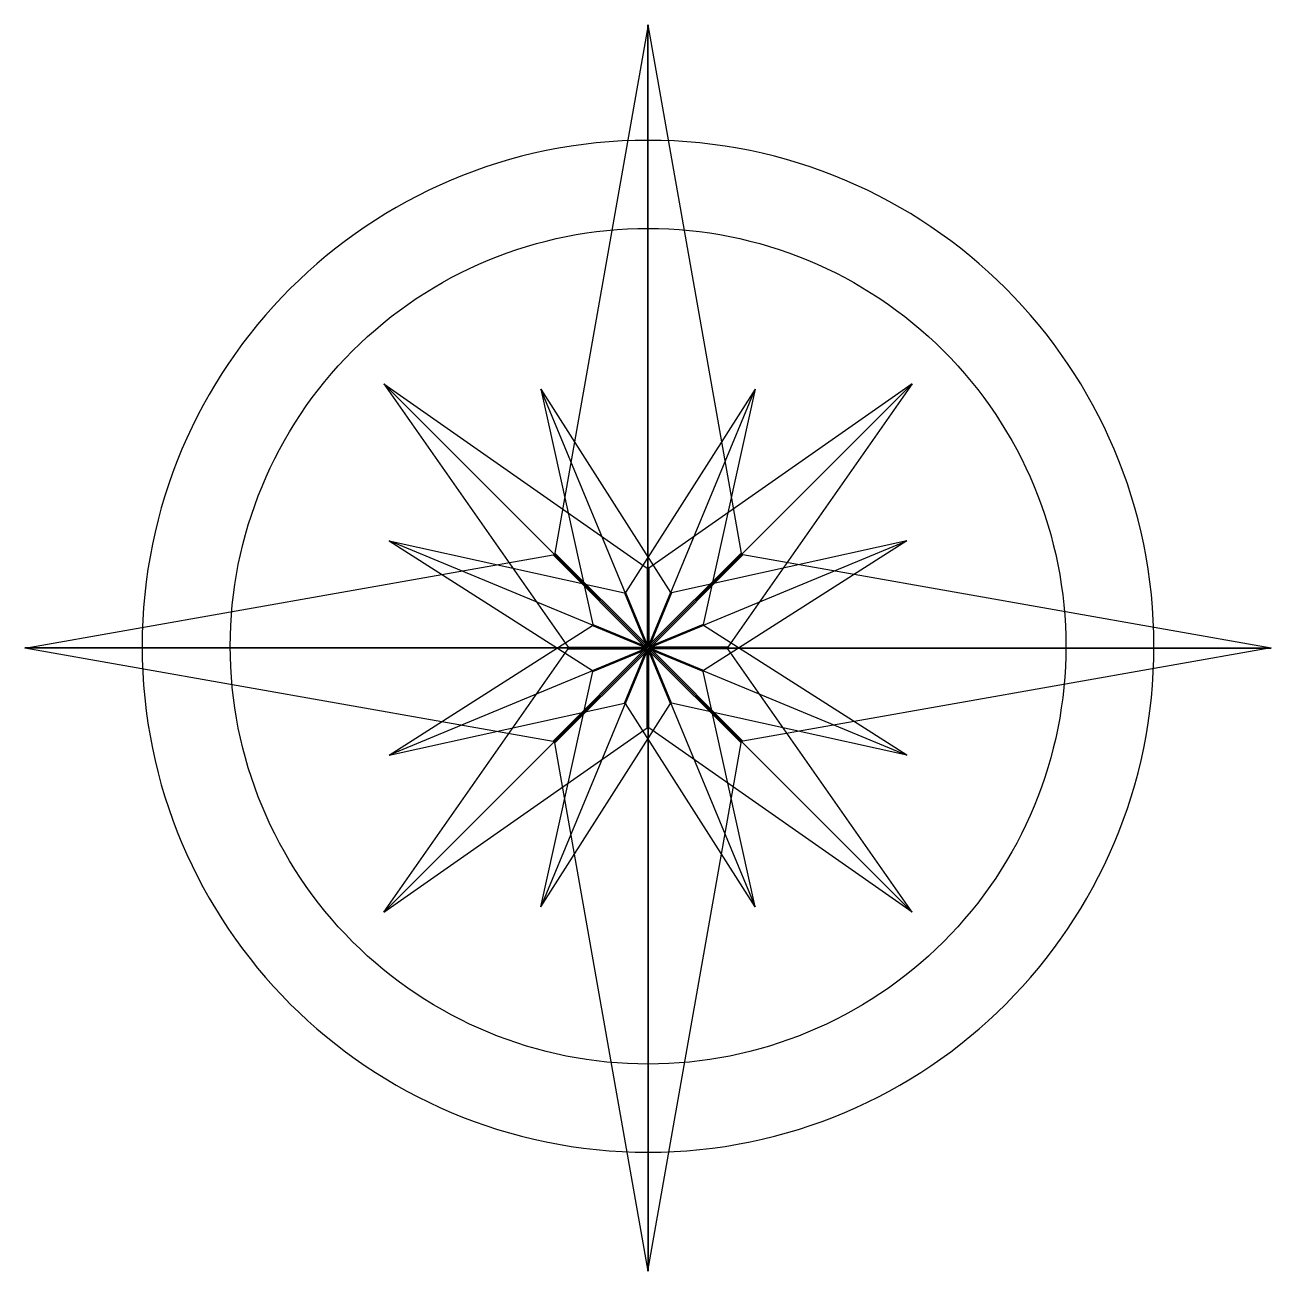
# Model space of a CAD drawing. Header units: millimetres. Extents: x 0 to 456, y 0 to 456.
import ezdxf

# ---------------------------------------------------------------- set-up
doc = ezdxf.new("R2010")
doc.units = ezdxf.units.MM
doc.layers.add('Layer_1', color=7, linetype='CONTINUOUS')

msp = doc.modelspace()

# ---------------------------------------------------------------- linework, layer by layer
at = {"layer": 'Layer_1', "color": 7}
for p, q in [((228.313315, 456.484271), (194.179982, 263.062004)), ((228.270497, 456.484271), (262.403834, 263.062004)), ((228.270497, 228.928671), (228.270497, 456.484271)), ((228.313315, 228.928671), (228.313315, 456.484271)), ((228.313315, 414.215382), (228.313315, 414.215382)), ((228.313315, 381.959827), (228.313315, 381.959827)), ((131.496772, 325.068412), (228.012553, 257.507373)), ((228.012553, 228.552635), (131.496772, 325.068412)), ((131.514917, 325.086549), (199.075969, 228.570726)), ((228.030698, 228.570726), (131.514917, 325.086549)), ((228.553124, 228.57084), (325.068902, 325.086571)), ((325.087061, 325.068412), (228.571283, 257.507373)), ((228.571283, 228.552635), (325.087061, 325.068412)), ((325.068902, 325.086571), (257.507851, 228.57084)), ((189.016171, 323.087234), (236.480264, 248.606485)), ((228.173711, 228.552673), (189.016171, 323.087234)), ((189.033959, 323.094602), (208.137688, 236.866593)), ((228.191499, 228.560041), (189.033959, 323.094602)), ((267.567148, 323.087223), (220.103056, 248.606473)), ((228.391835, 228.560023), (267.549375, 323.094584)), ((228.409608, 228.552662), (267.567148, 323.087223)), ((267.549375, 323.094584), (248.445646, 236.866575)), ((133.488069, 267.549898), (219.716079, 248.44617)), ((228.02263, 228.392357), (133.488069, 267.549898)), ((133.495437, 267.567686), (207.976186, 220.103594)), ((228.029998, 228.410146), (133.495437, 267.567686)), ((228.553336, 228.410164), (323.087897, 267.567704)), ((228.560698, 228.392391), (323.095259, 267.549931)), ((323.095259, 267.549931), (236.86725, 248.446202)), ((323.087897, 267.567704), (248.607148, 220.103612)), ((0.099055, 228.270011), (193.521322, 262.403344)), ((193.521322, 262.403344), (227.654655, 228.270011)), ((194.179982, 263.062004), (228.313315, 228.928671)), ((262.403834, 263.062004), (228.270497, 228.928671)), ((263.062527, 262.403344), (228.929194, 228.270011)), ((456.484795, 228.270011), (263.062527, 262.403344)), ((228.012553, 257.507373), (228.012553, 228.552635)), ((228.571283, 257.507373), (228.571283, 228.552635)), ((219.716079, 248.44617), (228.02263, 228.392357)), ((220.103056, 248.606473), (228.409608, 228.552662)), ((236.480264, 248.606485), (228.173711, 228.552673)), ((236.86725, 248.446202), (228.560698, 228.392391)), ((133.496649, 189.01553), (207.977399, 236.479621)), ((207.977399, 236.479621), (228.03121, 228.17307)), ((208.137688, 236.866593), (228.191499, 228.560041)), ((248.445646, 236.866575), (228.391835, 228.560023)), ((248.605929, 236.479589), (228.552118, 228.173038)), ((323.08666, 189.015505), (248.605929, 236.479589)), ((0.099055, 228.312792), (193.521322, 194.179458)), ((227.654655, 228.312792), (0.099055, 228.312792)), ((227.654655, 228.270011), (0.099055, 228.270011)), ((193.521322, 194.179458), (227.654655, 228.312792)), ((199.075969, 228.570726), (228.030698, 228.570726)), ((207.976186, 220.103594), (228.029998, 228.410146)), ((257.507851, 228.57084), (228.553124, 228.57084)), ((248.607148, 220.103612), (228.553336, 228.410164)), ((263.062527, 194.179458), (228.929194, 228.312792)), ((228.929194, 228.312792), (456.484795, 228.312792)), ((228.929194, 228.270011), (456.484795, 228.270011)), ((456.484795, 228.312792), (263.062527, 194.179458)), ((228.012539, 228.030168), (131.496778, 131.514413)), ((131.514937, 131.496323), (199.075969, 228.012077)), ((228.030698, 228.012077), (131.514937, 131.496323)), ((228.023848, 228.190842), (133.489288, 189.033302)), ((228.03121, 228.17307), (133.496649, 189.01553)), ((228.172514, 228.030535), (189.014974, 133.495975)), ((228.190286, 228.023174), (189.032746, 133.488613)), ((194.179982, 193.520799), (228.313315, 227.654132)), ((199.075969, 228.012077), (228.030698, 228.012077)), ((208.136475, 219.716622), (228.190286, 228.023174)), ((219.717297, 208.137031), (228.023848, 228.190842)), ((220.104269, 207.976742), (228.41082, 228.030554)), ((228.012539, 199.07543), (228.012539, 228.030168)), ((236.479065, 207.976724), (228.172514, 228.030535)), ((262.403834, 193.520799), (228.2705, 227.654132)), ((228.2705, 227.654132), (228.2705, 0.098577)), ((228.313315, 227.654132), (228.313315, 0.098577)), ((248.446845, 219.716635), (228.393034, 228.023186)), ((228.393034, 228.023186), (267.550566, 133.488644)), ((228.41082, 228.030554), (267.568353, 133.496012)), ((228.552118, 228.173038), (323.08666, 189.015505)), ((257.507862, 228.012077), (228.553136, 228.012077)), ((228.553136, 228.012077), (325.068913, 131.496209)), ((236.866037, 208.137013), (228.559486, 228.190824)), ((228.559486, 228.190824), (323.094028, 189.033292)), ((228.571283, 199.07543), (228.571283, 228.030168)), ((228.571283, 228.030168), (325.087061, 131.514413)), ((325.068913, 131.496209), (257.507862, 228.012077)), ((189.032746, 133.488613), (208.136475, 219.716622)), ((267.550566, 133.488644), (248.446845, 219.716635)), ((133.489288, 189.033302), (219.717297, 208.137031)), ((189.014974, 133.495975), (236.479065, 207.976724)), ((267.568353, 133.496012), (220.104269, 207.976742)), ((323.094028, 189.033292), (236.866037, 208.137013)), ((131.496778, 131.514413), (228.012539, 199.07543)), ((325.087061, 131.514413), (228.571283, 199.07543)), ((228.313315, 0.098577), (194.179982, 193.520799)), ((228.2705, 0.098577), (262.403834, 193.520799))]:
    msp.add_line(p, q, dxfattribs=at)
for points in [[(228.313315, 414.215382), (125.982414, 414.215143), (43.026889, 331.259617), (43.026649, 228.928716)], [(413.599982, 228.928716), (413.599743, 331.259617), (330.644216, 414.215143), (228.313315, 414.215382)], [(120.103979, 337.138052), (148.802879, 365.836953), (187.726941, 381.959827), (228.313315, 381.959827)], [(228.313315, 381.959827), (268.899689, 381.959827), (307.823751, 365.836953), (336.522651, 337.138052)], [(75.282204, 228.928716), (75.282204, 269.51509), (91.405079, 308.439152), (120.103979, 337.138052)], [(336.522651, 337.138052), (365.221551, 308.439152), (381.344426, 269.51509), (381.344426, 228.928716)], [(43.026649, 228.928716), (43.026888, 126.597815), (125.982414, 43.642289), (228.313315, 43.642049)], [(120.103979, 120.71938), (91.405079, 149.41828), (75.282204, 188.342342), (75.282204, 228.928716)], [(228.313315, 43.642049), (330.644217, 43.642288), (413.599743, 126.597815), (413.599982, 228.928716)], [(381.344426, 228.928716), (381.344426, 188.342342), (365.221551, 149.41828), (336.522651, 120.71938)], [(228.313315, 75.897606), (187.726941, 75.897606), (148.802879, 92.02048), (120.103979, 120.71938)], [(336.522651, 120.71938), (307.823751, 92.02048), (268.899689, 75.897606), (228.313315, 75.897606)]]:
    msp.add_open_spline(points, degree=3, dxfattribs=at)

doc.saveas('drawing.dxf')
